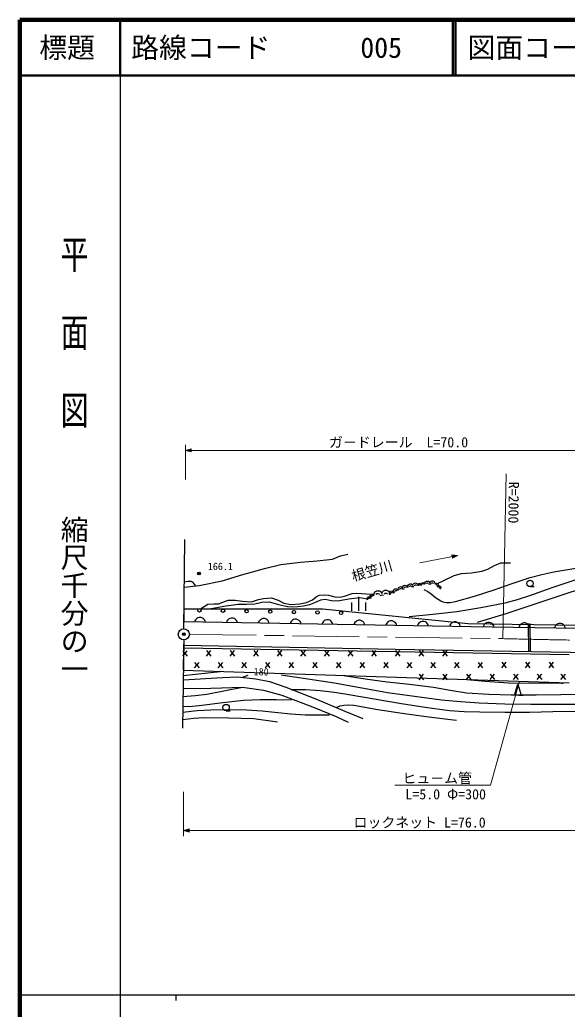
# Model space of a CAD drawing. Units: millimetres, scale not verified. Extents: x 40000 to 680000, y 20000 to 380000.
# Drawn here: x 40000 to 138280, y 202409 to 380000 of the extents above; entities that cross this region are included whole.
import ezdxf
from ezdxf.enums import TextEntityAlignment as Align

# ---------------------------------------------------------------- set-up
doc = ezdxf.new("R2010")
doc.units = ezdxf.units.MM
doc.header["$LTSCALE"] = 1000
doc.header["$PDMODE"] = 32
doc.header["$PDSIZE"] = 500
doc.linetypes.add('CHAIN', pattern=[18.5, 12, -1.5, 3.5, -1.5])
for name, color, linetype, lineweight in [('S-BGD', 7, 'Continuous', 25), ('S-BMK', 2, 'CHAIN', 13), ('S-BMK-OTRS', 5, 'Continuous', 25), ('S-BMK-SRVR', 3, 'Continuous', 25), ('S-STR-HTXT', 7, 'Continuous', 13), ('S-TTL', 2, 'Continuous', 140), ('S-TTL-BAND', 7, 'Continuous', 25), ('S-TTL-LINE', 7, 'Continuous', 50)]:
    doc.layers.add(name, color=color, linetype=linetype, lineweight=lineweight)
doc.layers.add('S-OTRS', color=6, linetype='Continuous')
doc.layers.add('S-TTL-TXT', color=7, linetype='Continuous')
doc.styles.add('@ＭＳ ゴシック', font='')
doc.styles.add('ＭＳ ゴシック', font='')
doc.styles.get('@ＭＳ ゴシック').set_extended_font_data('@MS Gothic')
doc.styles.get('ＭＳ ゴシック').set_extended_font_data('MS Gothic')

msp = doc.modelspace()

# ---------------------------------------------------------------- linework, layer by layer
at = {"layer": 'S-BGD'}
for p, q in [((86846, 282213), (90395, 282635)), ((90395, 282635), (93413, 282898)), ((93413, 282898), (96168, 283215)), ((96168, 283215), (97598, 283795)), ((97598, 283795), (98869, 284059)), ((125235, 282079), (126358, 282514)), ((126358, 282514), (128104, 282545)), ((80067, 280419), (84198, 281579)), ((84198, 281579), (86846, 282213)), ((119280, 280588), (121119, 280744)), ((121119, 280744), (122928, 281023)), ((122928, 281023), (124019, 281396)), ((124019, 281396), (125235, 282079)), ((72175, 278467), (76306, 279311)), ((76306, 279311), (80067, 280419)), ((110625, 278687), (110718, 278818)), ((110718, 278818), (110862, 278881)), ((110862, 278881), (111049, 278913)), ((111049, 278913), (111293, 278839)), ((111293, 278839), (111444, 278635)), ((111655, 278817), (111772, 278843)), ((111772, 278843), (111871, 278841)), ((111871, 278841), (111957, 278787)), ((112054, 278686), (112098, 278819)), ((112098, 278819), (112152, 278905)), ((112152, 278905), (112240, 278949)), ((112240, 278949), (112357, 278976)), ((112357, 278976), (112514, 278937)), ((112514, 278937), (112616, 278813)), ((112666, 278678), (112698, 278906)), ((112698, 278906), (112805, 279136)), ((112805, 279136), (113030, 279256)), ((112929, 278799), (113039, 278916)), ((113030, 279256), (113220, 279261)), ((113039, 278916), (113191, 278920)), ((113191, 278920), (113345, 278849)), ((113220, 279261), (113373, 279228)), ((113373, 279228), (113490, 279118)), ((113490, 279118), (113609, 278932)), ((113609, 278932), (113718, 279124)), ((113718, 279124), (113828, 279241)), ((113828, 279241), (113979, 279283)), ((113877, 278864), (114027, 278944)), ((113979, 279283), (114169, 279289)), ((114027, 278944), (114179, 278948)), ((114169, 279289), (114400, 279182)), ((114179, 278948), (114296, 278838)), ((114400, 279182), (114521, 278958)), ((114520, 278731), (114649, 278822)), ((114521, 278958), (114565, 278732)), ((114649, 278822), (114814, 278877)), ((114814, 278877), (114979, 278822)), ((114977, 278849), (116131, 279377)), ((114979, 278822), (115071, 278731)), ((116131, 279377), (117970, 280247)), ((117970, 280247), (119280, 280588)), ((69553, 278150), (72175, 278467)), ((98301, 276545), (99687, 277047)), ((99687, 277047), (100537, 277078)), ((100537, 277078), (102174, 276984)), ((103595, 276970), (103750, 277325)), ((103750, 277325), (104087, 277517)), ((104087, 277517), (104377, 277533)), ((104377, 277533), (104612, 277489)), ((104612, 277489), (104795, 277325)), ((104795, 277325), (104985, 277046)), ((104985, 277046), (105142, 277344)), ((105142, 277344), (105306, 277527)), ((105306, 277527), (105535, 277598)), ((105397, 276954), (105622, 277082)), ((105535, 277598), (105824, 277614)), ((105622, 277082), (105853, 277094)), ((105824, 277614), (106181, 277460)), ((105853, 277094), (106037, 276931)), ((106181, 277460), (106374, 277123)), ((106350, 277202), (106484, 277385)), ((106353, 276975), (106350, 277202)), ((106374, 277123), (106452, 276780)), ((106484, 277385), (106635, 277463)), ((106581, 276978), (106625, 277115)), ((106625, 277115), (106746, 277177)), ((106635, 277463), (106772, 277495)), ((106746, 277177), (106898, 277179)), ((106772, 277495), (106909, 277452)), ((106909, 277452), (107078, 277348)), ((107020, 277090), (107095, 277166)), ((107078, 277348), (107090, 277545)), ((107090, 277545), (107134, 277682)), ((107095, 277166), (107186, 277213)), ((107134, 277682), (107239, 277774)), ((107186, 277213), (107322, 277245)), ((107239, 277774), (107390, 277852)), ((107320, 277397), (107410, 277519)), ((107390, 277852), (107618, 277855)), ((107410, 277519), (107531, 277581)), ((107531, 277581), (107668, 277538)), ((107618, 277855), (107802, 277721)), ((107802, 277721), (107926, 277556)), ((107922, 277786), (107961, 278023)), ((107952, 277570), (107922, 277786)), ((107961, 278023), (108135, 278190)), ((108135, 278190), (108307, 278244)), ((108161, 277747), (108232, 277882)), ((108232, 277882), (108369, 277925)), ((108307, 278244), (108455, 278252)), ((108369, 277925), (108528, 277899)), ((108455, 278252), (108590, 278182)), ((108590, 278182), (108747, 278043)), ((108640, 277784), (108732, 277850)), ((108732, 277850), (108835, 277882)), ((108747, 278043), (108796, 278246)), ((108796, 278246), (108867, 278381)), ((108835, 277882), (108983, 277891)), ((108867, 278381), (108994, 278458)), ((108994, 278458), (109166, 278511)), ((109009, 278049), (109125, 278160)), ((109125, 278160), (109262, 278203)), ((109166, 278511), (109404, 278473)), ((109262, 278203), (109398, 278132)), ((109404, 278473), (109571, 278299)), ((109571, 278299), (109670, 278105)), ((109646, 278328), (109720, 278571)), ((109647, 278097), (109646, 278328)), ((109720, 278571), (109925, 278721)), ((109890, 278254), (109983, 278385)), ((109925, 278721), (110113, 278753)), ((109983, 278385), (110133, 278411)), ((110113, 278753), (110269, 278741)), ((110133, 278411), (110296, 278362)), ((110269, 278741), (110401, 278648)), ((110396, 278225), (110502, 278282)), ((110401, 278648), (110545, 278481)), ((110502, 278282), (110615, 278301)), ((110545, 278481), (110625, 278687)), ((110615, 278301), (110771, 278289)), ((110820, 278451), (110957, 278551)), ((110957, 278551), (111107, 278577)), ((111107, 278577), (111238, 278484)), ((111444, 278635), (111520, 278417)), ((111492, 278559), (111531, 278715)), ((111501, 278414), (111492, 278559)), ((111531, 278715), (111655, 278817)), ((111649, 278521), (111703, 278607)), ((111703, 278607), (111797, 278628)), ((111797, 278628), (111901, 278603)), ((111957, 278787), (112054, 278686)), ((111969, 278520), (112034, 278559)), ((112034, 278559), (112104, 278575)), ((112104, 278575), (112203, 278573)), ((112229, 278677), (112311, 278745)), ((112311, 278745), (112405, 278766)), ((112405, 278766), (112491, 278712)), ((112616, 278813), (112671, 278679)), ((113426, 278699), (113539, 278740)), ((113539, 278740), (113653, 278744)), ((113653, 278744), (113806, 278710)), ((114704, 278657), (114814, 278657)), ((114814, 278657), (114888, 278584)), ((114888, 278584), (114924, 278474)), ((114888, 278364), (114961, 278328)), ((114961, 278328), (115016, 278273)), ((115016, 278273), (115071, 278181)), ((115071, 278731), (115127, 278639)), ((115127, 278529), (115090, 278383)), ((115090, 278383), (115237, 278419)), ((115127, 278639), (115127, 278529)), ((115182, 278218), (115292, 278181)), ((115237, 278419), (115347, 278419)), ((115292, 278181), (115365, 278108)), ((115347, 278419), (115439, 278364)), ((115365, 278108), (115365, 277998)), ((115439, 278364), (115531, 278273)), ((115531, 277943), (115439, 277815)), ((115531, 278273), (115586, 278108)), ((115586, 278108), (115531, 277943)), ((131602, 278258), (132352, 278258)), ((75660, 275196), (76479, 275478)), ((76479, 275478), (77392, 275855)), ((77392, 275855), (78652, 275855)), ((78652, 275855), (80006, 275635)), ((80006, 275635), (81580, 275541)), ((81580, 275541), (82871, 275949)), ((82871, 275949), (83753, 276137)), ((83753, 276137), (85202, 276231)), ((85202, 276231), (86398, 275855)), ((86398, 275855), (87406, 275290)), ((87406, 275290), (88665, 275039)), ((90271, 275165), (91468, 275415)), ((91468, 275415), (92570, 275886)), ((92570, 275886), (93231, 276419)), ((93231, 276419), (93735, 276702)), ((93735, 276702), (94680, 276796)), ((94680, 276796), (95404, 276702)), ((95404, 276702), (96569, 276451)), ((96569, 276451), (97482, 276356)), ((97482, 276356), (98301, 276545)), ((99571, 275414), (99571, 273920)), ((100820, 276409), (100820, 273920)), ((102070, 275414), (102070, 273920)), ((102174, 276984), (103434, 276921)), ((102340, 276166), (102428, 276331)), ((102369, 275981), (102340, 276166)), ((102444, 275829), (102369, 275981)), ((102428, 276331), (102542, 276412)), ((102542, 276412), (102649, 276455)), ((102555, 276010), (102574, 276127)), ((102574, 276127), (102666, 276192)), ((102649, 276455), (102766, 276435)), ((102666, 276192), (102789, 276211)), ((102766, 276435), (102916, 276370)), ((102900, 276153), (102952, 276224)), ((102903, 276532), (102923, 276649)), ((102916, 276370), (102903, 276532)), ((102923, 276649), (102998, 276737)), ((102952, 276224), (103020, 276273)), ((102998, 276737), (103111, 276818)), ((103020, 276273), (103128, 276315)), ((103108, 276438), (103167, 276549)), ((103111, 276818), (103297, 276847)), ((103167, 276549), (103258, 276613)), ((103258, 276613), (103375, 276594)), ((103297, 276847), (103463, 276759)), ((103463, 276759), (103583, 276639)), ((103557, 276620), (103595, 276970)), ((103952, 276816), (104116, 276998)), ((104116, 276998), (104348, 277011)), ((104348, 277011), (104586, 276909)), ((104715, 276684), (104885, 276752)), ((104885, 276752), (105059, 276761)), ((105059, 276761), (105294, 276716)), ((106417, 276779), (106353, 276975)), ((69501, 271925), (69504, 274244)), ((69504, 274244), (94341, 274299)), ((72448, 274286), (73739, 275102)), ((73739, 275102), (74810, 275165)), ((74810, 275165), (75660, 275196)), ((88665, 275039), (90271, 275165)), ((94341, 274299), (120505, 271661)), ((120981, 271028), (69501, 271925)), ((71446, 272130), (71362, 271892)), ((71569, 272327), (71446, 272130)), ((71773, 272523), (71569, 272327)), ((71975, 272639), (71773, 272523)), ((72216, 272714), (71975, 272639)), ((72536, 272709), (72216, 272714)), ((72774, 272625), (72536, 272709)), ((72972, 272502), (72774, 272625)), ((73169, 272299), (72972, 272502)), ((73285, 272098), (73169, 272299)), ((73361, 271858), (73285, 272098)), ((77166, 272030), (77082, 271793)), ((77289, 272227), (77166, 272030)), ((77493, 272423), (77289, 272227)), ((77695, 272539), (77493, 272423)), ((77936, 272615), (77695, 272539)), ((78256, 272609), (77936, 272615)), ((78494, 272525), (78256, 272609)), ((78692, 272402), (78494, 272525)), ((78889, 272200), (78692, 272402)), ((79005, 271998), (78889, 272200)), ((79081, 271758), (79005, 271998)), ((82886, 271931), (82802, 271693)), ((83009, 272128), (82886, 271931)), ((83213, 272323), (83009, 272128)), ((83415, 272439), (83213, 272323)), ((83656, 272515), (83415, 272439)), ((83976, 272509), (83656, 272515)), ((84214, 272426), (83976, 272509)), ((84412, 272303), (84214, 272426)), ((84609, 272100), (84412, 272303)), ((84725, 271899), (84609, 272100)), ((84801, 271658), (84725, 271899)), ((88606, 271831), (88522, 271593)), ((88729, 272028), (88606, 271831)), ((88933, 272224), (88729, 272028)), ((89135, 272340), (88933, 272224)), ((89376, 272415), (89135, 272340)), ((89696, 272410), (89376, 272415)), ((89934, 272326), (89696, 272410)), ((90132, 272203), (89934, 272326)), ((90329, 272000), (90132, 272203)), ((90445, 271799), (90329, 272000)), ((90521, 271559), (90445, 271799)), ((94326, 271731), (94242, 271494)), ((94449, 271928), (94326, 271731)), ((94653, 272124), (94449, 271928)), ((94855, 272240), (94653, 272124)), ((95096, 272316), (94855, 272240)), ((95416, 272310), (95096, 272316)), ((95654, 272226), (95416, 272310)), ((95852, 272103), (95654, 272226)), ((96049, 271901), (95852, 272103)), ((96165, 271699), (96049, 271901)), ((100169, 271829), (100046, 271632)), ((100373, 272025), (100169, 271829)), ((100575, 272141), (100373, 272025)), ((100816, 272216), (100575, 272141)), ((101136, 272210), (100816, 272216)), ((101375, 272127), (101136, 272210)), ((101572, 272004), (101375, 272127)), ((101769, 271801), (101572, 272004)), ((101885, 271600), (101769, 271801)), ((105889, 271729), (105766, 271532)), ((106093, 271925), (105889, 271729)), ((106295, 272041), (106093, 271925)), ((106536, 272116), (106295, 272041)), ((106856, 272111), (106536, 272116)), ((107095, 272027), (106856, 272111)), ((107292, 271904), (107095, 272027)), ((107489, 271701), (107292, 271904)), ((111813, 271825), (111609, 271630)), ((112015, 271941), (111813, 271825)), ((112256, 272017), (112015, 271941)), ((112576, 272011), (112256, 272017)), ((112815, 271927), (112576, 272011)), ((113012, 271804), (112815, 271927)), ((113209, 271602), (113012, 271804)), ((117533, 271726), (117329, 271530)), ((117735, 271842), (117533, 271726)), ((117976, 271917), (117735, 271842)), ((118296, 271911), (117976, 271917)), ((118535, 271828), (118296, 271911)), ((118732, 271705), (118535, 271828)), ((123787, 271746), (123586, 271630)), ((124028, 271823), (123787, 271746)), ((124348, 271818), (124028, 271823)), ((124587, 271735), (124348, 271818)), ((124786, 271613), (124587, 271735)), ((130419, 271735), (130178, 271658)), ((130739, 271730), (130419, 271735)), ((130978, 271647), (130739, 271730)), ((96241, 271459), (96165, 271699)), ((100046, 271632), (99962, 271394)), ((101961, 271359), (101885, 271600)), ((105766, 271532), (105682, 271294)), ((107605, 271500), (107489, 271701)), ((107681, 271260), (107605, 271500)), ((111486, 271432), (111402, 271195)), ((111609, 271630), (111486, 271432)), ((113325, 271400), (113209, 271602)), ((113401, 271160), (113325, 271400)), ((117206, 271333), (117122, 271095)), ((117329, 271530), (117206, 271333)), ((118929, 271502), (118732, 271705)), ((119045, 271301), (118929, 271502)), ((119121, 271060), (119045, 271301)), ((120505, 271661), (140207, 271344)), ((140154, 270764), (120981, 271028)), ((123260, 271236), (123177, 270998)), ((123383, 271433), (123260, 271236)), ((123586, 271630), (123383, 271433)), ((124983, 271411), (124786, 271613)), ((125100, 271210), (124983, 271411)), ((125177, 270970), (125100, 271210)), ((129651, 271148), (129568, 270910)), ((129774, 271345), (129651, 271148)), ((129977, 271542), (129774, 271345)), ((130178, 271658), (129977, 271542)), ((131176, 271525), (130978, 271647)), ((131374, 271323), (131176, 271525)), ((131277, 271625), (131301, 266640)), ((131491, 271122), (131374, 271323)), ((131567, 270882), (131491, 271122)), ((131577, 271626), (131601, 266641)), ((136042, 271060), (135959, 270822)), ((136165, 271257), (136042, 271060)), ((136368, 271454), (136165, 271257)), ((136569, 271570), (136368, 271454)), ((136810, 271647), (136569, 271570)), ((137130, 271642), (136810, 271647)), ((137369, 271559), (137130, 271642)), ((137567, 271437), (137369, 271559)), ((137764, 271235), (137567, 271437)), ((137882, 271034), (137764, 271235)), ((137958, 270794), (137882, 271034)), ((69433, 268713), (69411, 267238)), ((69271, 266764), (70071, 265768)), ((69271, 265768), (70071, 266764)), ((69411, 267238), (69351, 263264)), ((138603, 266024), (69411, 267238)), ((69418, 267736), (107423, 267051)), ((73513, 266766), (74313, 265770)), ((73513, 265770), (74313, 266766)), ((77755, 266767), (78555, 265771)), ((77755, 265771), (78555, 266767)), ((81997, 265772), (82797, 266769)), ((81997, 266768), (82797, 265773)), ((86239, 266770), (87039, 265774)), ((86239, 265774), (87039, 266770)), ((90481, 266771), (91281, 265775)), ((90481, 265775), (91281, 266771)), ((94723, 266773), (95523, 265777)), ((94723, 265777), (95523, 266773)), ((98965, 266774), (99765, 265778)), ((98965, 265778), (99765, 266774)), ((103207, 265779), (104007, 266776)), ((103207, 266775), (104007, 265780)), ((107423, 267051), (145294, 266409)), ((107449, 266777), (108249, 265781)), ((107449, 265781), (108249, 266777)), ((111691, 266778), (112491, 265782)), ((111691, 265782), (112491, 266778)), ((115933, 265784), (116733, 266780)), ((115933, 266779), (116733, 265784)), ((71393, 264652), (72193, 263656)), ((71393, 263656), (72193, 264652)), ((75635, 263658), (76435, 264654)), ((75635, 264653), (76435, 263658)), ((79877, 264655), (80677, 263659)), ((79877, 263659), (80677, 264655)), ((84119, 263660), (84919, 264657)), ((84119, 264656), (84919, 263661)), ((88361, 264658), (89161, 263662)), ((88361, 263662), (89160, 264658)), ((92603, 264659), (93403, 263663)), ((92603, 263663), (93402, 264659)), ((96845, 263664), (97644, 264661)), ((96845, 264660), (97645, 263665)), ((101087, 264662), (101887, 263666)), ((101087, 263666), (101886, 264662)), ((105329, 263667), (106128, 264664)), ((105329, 264663), (106129, 263668)), ((109571, 264665), (110371, 263669)), ((109571, 263669), (110370, 264665)), ((113813, 264666), (114613, 263670)), ((113813, 263670), (114612, 264666)), ((118054, 264667), (118855, 263672)), ((118055, 263671), (118854, 264668)), ((122296, 264669), (123097, 263673)), ((122297, 263673), (123096, 264669)), ((126538, 264670), (127339, 263675)), ((126539, 263674), (127338, 264670)), ((130780, 264672), (131581, 263676)), ((130781, 263676), (131580, 264672)), ((135022, 264673), (135823, 263677)), ((135023, 263677), (135822, 264673)), ((69339, 262331), (75983, 263048)), ((69351, 263264), (138605, 261007)), ((69327, 261518), (76371, 261974)), ((76371, 261974), (79112, 262088)), ((79112, 262088), (82366, 261690)), ((79962, 261984), (81007, 262351)), ((82366, 261690), (84822, 261235)), ((84822, 261235), (87734, 260211)), ((111692, 262553), (112492, 261557)), ((111693, 261557), (112492, 262553)), ((115934, 262554), (116734, 261558)), ((115935, 261558), (116734, 262554)), ((120176, 262555), (120976, 261560)), ((120177, 261559), (120976, 262556)), ((124418, 262557), (125218, 261561)), ((124418, 261561), (125218, 262557)), ((128660, 262558), (129460, 261562)), ((128660, 261562), (129460, 262558)), ((132902, 262560), (133702, 261564)), ((132902, 261564), (133702, 262560)), ((137144, 262561), (137944, 261565)), ((137144, 261565), (137944, 262561)), ((69304, 259983), (74315, 260040)), ((74315, 260040), (79968, 260211)), ((79968, 260211), (83737, 259699)), ((83737, 259699), (87049, 258789)), ((87734, 260211), (93273, 258049)), ((128790, 258770), (129390, 260762)), ((129390, 260762), (129990, 258770)), ((87049, 258789), (92873, 256570)), ((93273, 258049), (98355, 255888)), ((129590, 258770), (130390, 258770)), ((77045, 255990), (77795, 255990)), ((92873, 256570), (96813, 254921)), ((98355, 255888), (101609, 254580)), ((96813, 254921), (98926, 253954))]:
    msp.add_line(p, q, dxfattribs=at)
for points in [[(112545, 277731), (113260, 277372), (113872, 276952), (114642, 276310), (115563, 275684), (115976, 275526), (116568, 275428), (117253, 275433), (118249, 275575), (121663, 276548), (125182, 277662), (128231, 278774), (131649, 279898), (133717, 280441), (135872, 280900), (145242, 282453), (148801, 282987), (152190, 283397), (153493, 283539)], [(165036, 280923), (161154, 280896), (157062, 280760), (153103, 280324), (149279, 279794), (145589, 279020), (141779, 278114), (138902, 277270), (136217, 276381), (127106, 273305), (122143, 271830)], [(69527, 279100), (70166, 279255), (70735, 279230), (70954, 279111), (71357, 278658), (71487, 278467)], [(109893, 272886), (114132, 273287), (118480, 273800), (122750, 274500), (127162, 275339), (129369, 275941), (131578, 276658), (135601, 278096), (139875, 279511)], [(74054, 274286), (76611, 274771), (79219, 275137), (80705, 275104), (82174, 275196), (83445, 275467), (84786, 275550), (86438, 275048), (88036, 274694), (89034, 274626), (89925, 274663), (90916, 274804), (92053, 275077), (93000, 275394), (94036, 275861), (94414, 275973), (94854, 275991), (95936, 275790), (97027, 275713), (99064, 276093), (101031, 276323), (102395, 276074)], [(86938, 262425), (96490, 260968), (106036, 259228), (115712, 257948), (119094, 257615), (122493, 257385), (127089, 257220), (131735, 257156), (141347, 257155), (150953, 257065), (160630, 256820), (170229, 256407), (179826, 255938), (185423, 255874)], [(98195, 262324), (101978, 261705), (105940, 261162), (109986, 260744), (114290, 260194), (117241, 259651), (120201, 259225), (124195, 258973), (128214, 258823), (132701, 258810), (137115, 258897), (139915, 258927), (142885, 258854), (145689, 258696)], [(119575, 261627), (123565, 261263), (127730, 260990), (137332, 260947), (137570, 260943)], [(69283, 258535), (71477, 258699), (73563, 258964), (79968, 260211)], [(88730, 259822), (91330, 259768), (93937, 259609), (96521, 259316), (99060, 258924), (108547, 257257), (112769, 256611), (117132, 256047), (119791, 255868), (122591, 255784), (127070, 255707), (131506, 255739), (135690, 255867), (139889, 255895)], [(69187, 256771), (70986, 256818), (72712, 256965), (76463, 257473), (80169, 257869), (83167, 257995), (86068, 258015), (88783, 257948)], [(69241, 255755), (71829, 256003), (74283, 256138), (77455, 256183), (80715, 256121), (83509, 255946), (86303, 255667), (88689, 255413), (91247, 255249), (95601, 255274)], [(96786, 256555), (97528, 256860), (98157, 257008), (98957, 257046), (99956, 256962), (104284, 256213), (108633, 255569), (112984, 254942), (117300, 254424), (118384, 254311)], [(69241, 254418), (71228, 254650), (73054, 254752), (77498, 254708), (82009, 254559), (86260, 253990)]]:
    msp.add_lwpolyline(points, dxfattribs=at)
for centre, major_axis in [((72175, 280630), (250, 0)), ((72175, 280630), (150, 0)), ((72175, 280630), (50, 0)), ((131602, 278825), (570, 0)), ((72243, 273990), (300, 0)), ((76484, 273916), (300, 0)), ((80726, 273842), (300, 0)), ((84967, 273768), (300, 0)), ((89208, 273695), (300, 0)), ((93450, 273621), (300, 0)), ((97691, 273547), (300, 0)), ((77045, 256557), (570, 0))]:
    msp.add_ellipse(centre, major_axis=major_axis, ratio=0.99612, dxfattribs=at)
at = {"layer": 'S-BMK'}
msp.add_line((70447, 269695), (126700, 268918), dxfattribs=at)
msp.add_ellipse((174669, 2260276), major_axis=(1999689, 0), ratio=0.99612, start_param=4.6883982, end_param=4.70928, dxfattribs=at)
at = {"layer": 'S-BMK-OTRS'}
for p, q in [((69460, 270705), (69661, 286697)), ((69433, 268713), (69199, 252869))]:
    msp.add_line(p, q, dxfattribs=at)
at = {"layer": 'S-BMK-SRVR'}
for major_axis in [(1000, 0), (40, 0)]:
    msp.add_ellipse((69447, 269709), major_axis=major_axis, ratio=0.99612, dxfattribs=at)
at = {"layer": 'S-OTRS'}
msp.add_point((69447, 269709), dxfattribs=at)
at = {"layer": 'S-STR-HTXT'}
for p, q in [((69747, 297466), (69747, 303708)), ((69747, 302712), (70746, 302991)), ((69747, 302712), (140062, 302712)), ((70746, 302433), (69747, 302712)), ((70027, 302712), (70707, 302911)), ((70707, 302513), (70027, 302712)), ((70187, 302712), (70667, 302831)), ((70667, 302592), (70187, 302712)), ((70427, 302712), (70627, 302752)), ((70627, 302672), (70427, 302712)), ((70627, 302752), (70627, 302672)), ((70667, 302831), (70667, 302592)), ((70707, 302911), (70707, 302513)), ((70746, 302991), (70746, 302433)), ((126700, 268918), (127298, 298504)), ((111845, 282529), (118624, 283848)), ((118624, 283848), (117581, 283970)), ((117581, 283970), (117704, 283344)), ((118506, 283825), (117632, 283919)), ((117632, 283919), (117732, 283411)), ((118388, 283802), (117683, 283868)), ((117683, 283868), (117759, 283477)), ((117704, 283344), (118624, 283848)), ((117732, 283411), (118506, 283825)), ((118271, 283779), (117734, 283817)), ((117734, 283817), (117787, 283543)), ((117759, 283477), (118388, 283802)), ((118153, 283756), (117784, 283766)), ((117784, 283766), (117815, 283609)), ((117787, 283543), (118271, 283779)), ((117815, 283609), (118153, 283756)), ((117996, 283726), (117835, 283715)), ((117835, 283715), (117843, 283676)), ((117843, 283676), (117996, 283726)), ((129705, 261297), (124537, 242596)), ((124537, 242596), (107321, 242596)), ((69411, 241423), (69411, 233487)), ((69411, 234482), (70411, 234761)), ((69411, 234482), (145320, 234482)), ((70411, 234204), (69411, 234482)), ((69691, 234482), (70371, 234682)), ((70371, 234283), (69691, 234482)), ((69851, 234482), (70331, 234602)), ((70331, 234363), (69851, 234482)), ((70091, 234482), (70291, 234522)), ((70291, 234443), (70091, 234482)), ((70291, 234522), (70291, 234443)), ((70331, 234602), (70331, 234363)), ((70371, 234682), (70371, 234283)), ((70411, 234761), (70411, 234204))]:
    msp.add_line(p, q, dxfattribs=at)
at = {"layer": 'S-TTL'}
for p, q in [((40000, 380000), (40000, 20000)), ((680000, 380000), (40000, 380000))]:
    msp.add_line(p, q, dxfattribs=at)
at = {"layer": 'S-TTL-BAND'}
for p, q in [((58000, 370000), (58000, 20000)), ((40000, 205000), (579000, 205000)), ((68000, 205000), (68000, 204000))]:
    msp.add_line(p, q, dxfattribs=at)
at = {"layer": 'S-TTL-LINE'}
for p, q in [((58000, 380000), (58000, 370000)), ((117750, 380000), (117750, 370000)), ((118250, 380000), (118250, 370000)), ((40000, 370000), (680000, 370000))]:
    msp.add_line(p, q, dxfattribs=at)

# ---------------------------------------------------------------- texts
at = {"layer": 'S-STR-HTXT', "style": 'ＭＳ ゴシック'}
for s, height, p in [('ガ－ドレール\u3000L=70.0', 1833, (95510, 302712)), ('166.1', 1320, (73764, 280841)), ('ヒュ－ム管', 1833, (108681, 242415)), ('L=5.0 Φ=300', 1833, (109224, 239527)), ('ロックネット L=76.0', 1833, (99918, 234463))]:
    msp.add_text(s, height=height, dxfattribs=at).set_placement(p, align=Align.BOTTOM_LEFT)
for s, height, rotation, p in [('R=2000', 1833, 269.197, (127263, 297113)), ('根笠川', 1833, 15.941, (100034, 278678)), ('180', 1320, 358.805, (81967, 261952))]:
    msp.add_text(s, height=height, rotation=rotation, dxfattribs=at).set_placement(p, align=Align.BOTTOM_LEFT)
at = {"layer": 'S-TTL-BAND', "style": '@ＭＳ ゴシック', "width": 1.4}
msp.add_text('平  面  図', height=3666, rotation=270, dxfattribs=at).set_placement((49777, 306475), align=Align.MIDDLE_RIGHT)
at = {"layer": 'S-TTL-BAND', "style": '@ＭＳ ゴシック'}
msp.add_text('縮尺千分の一', height=3666, rotation=270, dxfattribs=at).set_placement((49777, 261030), align=Align.MIDDLE_RIGHT)
at = {"layer": 'S-TTL-TXT', "style": 'ＭＳ ゴシック'}
msp.add_text('標題', height=3666, dxfattribs=at).set_placement((48500, 375000), align=Align.MIDDLE_CENTER)
for s, p in [('路線コード', (60000, 375000)), ('005', (101142, 375000)), ('図面コード', (120380, 375000))]:
    msp.add_text(s, height=3666, dxfattribs=at).set_placement(p, align=Align.MIDDLE_LEFT)

doc.saveas('drawing.dxf')
